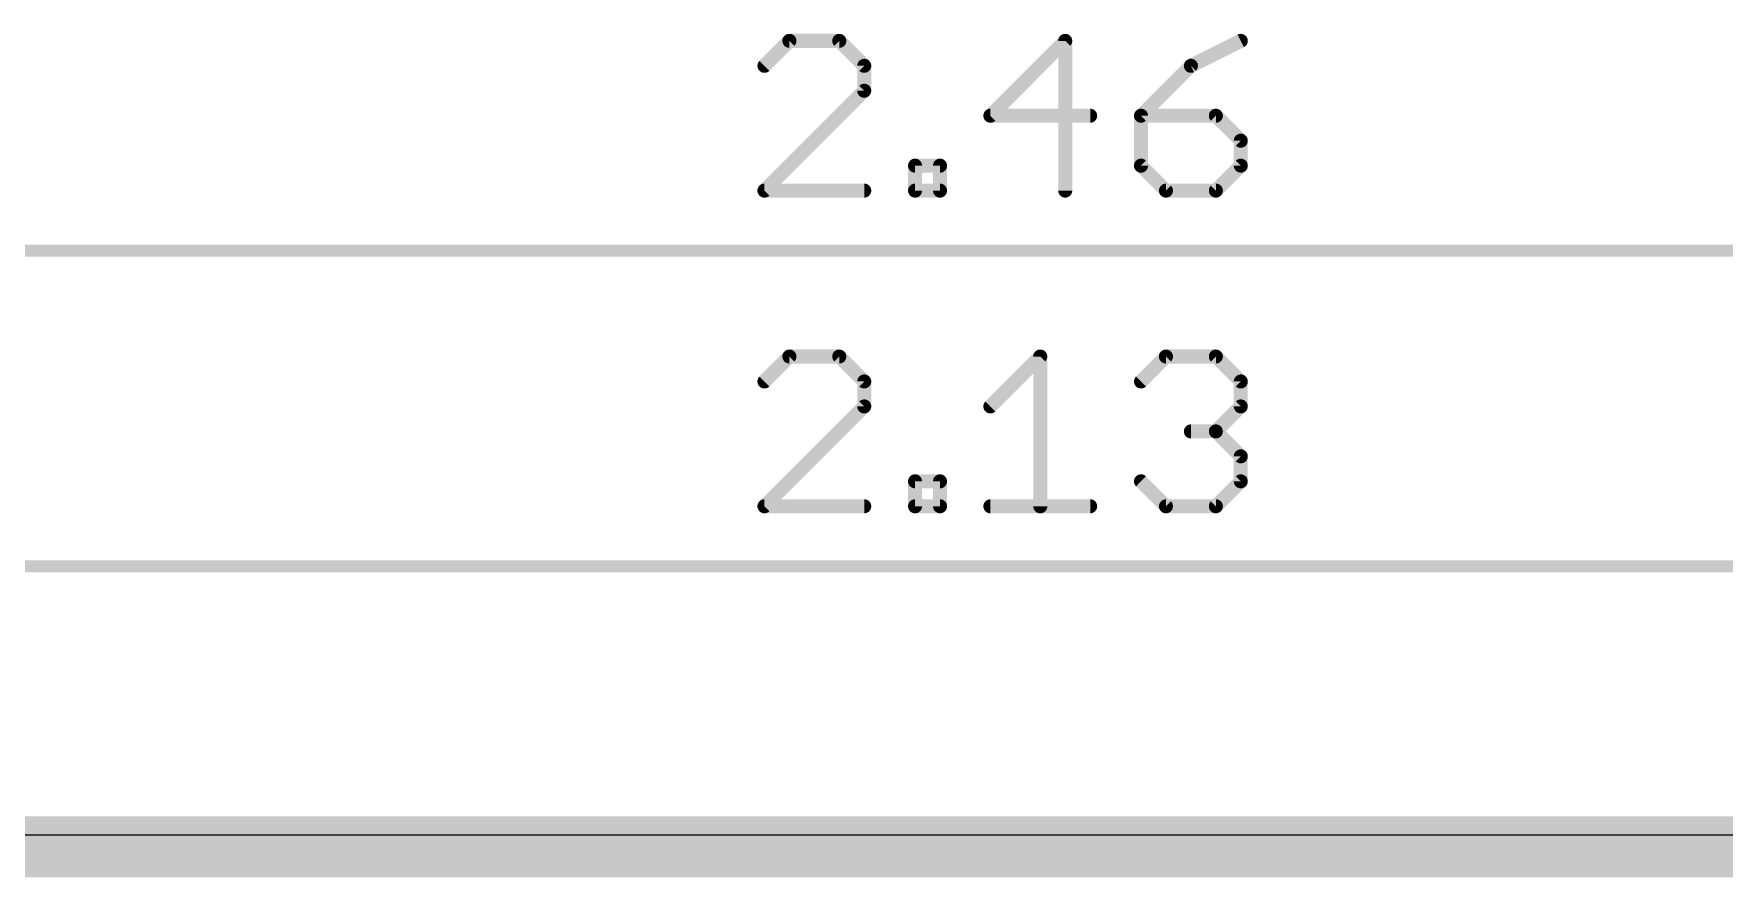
# Model space of a CAD drawing. Extents: x -42 to 37, y -47 to 54.
# Drawn here: x -10.35 to 8.03, y 44.63 to 53.79 of the extents above; entities that cross this region are included whole.
import ezdxf

# ---------------------------------------------------------------- set-up
doc = ezdxf.new("R2010")
doc.units = 0
for name, color, linetype in [('1', 12, 'CONTINUOUS'), ('16', 132, 'CONTINUOUS'), ('20', 53, 'CONTINUOUS'), ('47', 253, 'CONTINUOUS')]:
    doc.layers.add(name, color=color, linetype=linetype)

msp = doc.modelspace()

# ---------------------------------------------------------------- linework, layer by layer
at = {"layer": '1', "const_width": 0.4064}
msp.add_lwpolyline([(25.4, 45.085), (-25.4, 45.085)], dxfattribs=at)
at = {"layer": '16', "const_width": 0.4064}
msp.add_lwpolyline([(25.4, 44.831), (-25.4, 44.831)], dxfattribs=at)
at = {"layer": '20'}
msp.add_line((28.702, 45.085), (-28.702, 45.085), dxfattribs=at)
at = {"layer": '47'}
for points, const_width in [([(-2.134, 53.7127), (-2.4052, 53.4415)], 0.1524), ([(-1.5917, 53.7127), (-2.134, 53.7127)], 0.1524), ([(-1.3205, 53.4415), (-1.5917, 53.7127)], 0.1524), ([(0.864, 53.7127), (0.0505, 52.8992)], 0.1524), ([(0.864, 52.0857), (0.864, 53.7127)], 0.1524), ([(2.7724, 53.7127), (2.23, 53.4415)], 0.1524), ([(-1.3205, 53.1704), (-1.3205, 53.4415)], 0.1524), ([(2.23, 53.4415), (1.6877, 52.8992)], 0.1524), ([(-2.4052, 52.0857), (-1.3205, 53.1704)], 0.1524), ([(0.0505, 52.8992), (1.1352, 52.8992)], 0.1524), ([(1.6877, 52.8992), (1.6877, 52.3569)], 0.1524), ([(2.5012, 52.8992), (1.6877, 52.8992)], 0.1524), ([(2.7724, 52.628), (2.5012, 52.8992)], 0.1524), ([(2.7724, 52.3569), (2.7724, 52.628)], 0.1524), ([(-0.768, 52.0857), (-0.768, 52.3569)], 0.1524), ([(-0.768, 52.3569), (-0.4969, 52.3569)], 0.1524), ([(-0.4969, 52.3569), (-0.4969, 52.0857)], 0.1524), ([(1.6877, 52.3569), (1.9589, 52.0857)], 0.1524), ([(2.5012, 52.0857), (2.7724, 52.3569)], 0.1524), ([(-1.3205, 52.0857), (-2.4052, 52.0857)], 0.1524), ([(-0.4969, 52.0857), (-0.768, 52.0857)], 0.1524), ([(1.9589, 52.0857), (2.5012, 52.0857)], 0.1524), ([(-31.177, 51.435), (31.177, 51.435)], 0.13), ([(-2.134, 50.2837), (-2.4052, 50.0125)], 0.1524), ([(-1.5917, 50.2837), (-2.134, 50.2837)], 0.1524), ([(-1.3205, 50.0125), (-1.5917, 50.2837)], 0.1524), ([(0.0505, 49.7414), (0.5929, 50.2837)], 0.1524), ([(0.5929, 50.2837), (0.5929, 48.6567)], 0.1524), ([(1.6877, 50.0125), (1.9589, 50.2837)], 0.1524), ([(1.9589, 50.2837), (2.5012, 50.2837)], 0.1524), ([(2.5012, 50.2837), (2.7724, 50.0125)], 0.1524), ([(-1.3205, 49.7414), (-1.3205, 50.0125)], 0.1524), ([(2.7724, 50.0125), (2.7724, 49.7414)], 0.1524), ([(-2.4052, 48.6567), (-1.3205, 49.7414)], 0.1524), ([(2.7724, 49.7414), (2.5012, 49.4702)], 0.1524), ([(2.5012, 49.4702), (2.23, 49.4702)], 0.1524), ([(2.5012, 49.4702), (2.7724, 49.199)], 0.1524), ([(2.7724, 49.199), (2.7724, 48.9279)], 0.1524), ([(-0.768, 48.6567), (-0.768, 48.9279)], 0.1524), ([(-0.768, 48.9279), (-0.4969, 48.9279)], 0.1524), ([(-0.4969, 48.9279), (-0.4969, 48.6567)], 0.1524), ([(1.9589, 48.6567), (1.6877, 48.9279)], 0.1524), ([(2.7724, 48.9279), (2.5012, 48.6567)], 0.1524), ([(-1.3205, 48.6567), (-2.4052, 48.6567)], 0.1524), ([(-0.4969, 48.6567), (-0.768, 48.6567)], 0.1524), ([(0.0505, 48.6567), (1.1352, 48.6567)], 0.1524), ([(2.5012, 48.6567), (1.9589, 48.6567)], 0.1524), ([(-26.986, 48.006), (26.986, 48.006)], 0.13)]:
    msp.add_lwpolyline(points, dxfattribs=dict(at, const_width=const_width))
at = {"layer": '47', "const_width": 0.0762}
for points in [[(-2.134, 53.7508, 1), (-2.134, 53.6746)], [(-2.1071, 53.6857, 1), (-2.161, 53.7396)], [(-1.5648, 53.7396, 1), (-1.6186, 53.6857)], [(-1.5917, 53.6746, 1), (-1.5917, 53.7508)], [(0.9021, 53.7127, 1), (0.8259, 53.7127)], [(0.891, 53.6857, 1), (0.8371, 53.7396)], [(2.7894, 53.6786, 1), (2.7553, 53.7468)], [(-2.4321, 53.4685, 1), (-2.3782, 53.4146)], [(-1.2824, 53.4415, 1), (-1.3586, 53.4415)], [(-1.3475, 53.4146, 1), (-1.2936, 53.4685)], [(2.213, 53.4756, 1), (2.2471, 53.4074)], [(2.257, 53.4146, 1), (2.2031, 53.4685)], [(-1.3586, 53.1704, 1), (-1.2824, 53.1704)], [(-1.2936, 53.1434, 1), (-1.3475, 53.1973)], [(0.0505, 52.9373, 1), (0.0505, 52.8611)], [(0.0236, 52.9261, 1), (0.0775, 52.8723)], [(1.1352, 52.8611, 1), (1.1352, 52.9373)], [(1.7258, 52.8992, 1), (1.6496, 52.8992)], [(1.6877, 52.9373, 1), (1.6877, 52.8611)], [(1.6608, 52.9261, 1), (1.7146, 52.8723)], [(2.5281, 52.9261, 1), (2.4743, 52.8723)], [(2.5012, 52.8611, 1), (2.5012, 52.9373)], [(2.8105, 52.628, 1), (2.7343, 52.628)], [(2.7454, 52.6011, 1), (2.7993, 52.655)], [(-0.7299, 52.3569, 1), (-0.8061, 52.3569)], [(-0.768, 52.395, 1), (-0.768, 52.3188)], [(-0.4588, 52.3569, 1), (-0.535, 52.3569)], [(-0.4969, 52.3188, 1), (-0.4969, 52.395)], [(1.7146, 52.3838, 1), (1.6608, 52.3299)], [(1.6496, 52.3569, 1), (1.7258, 52.3569)], [(2.7343, 52.3569, 1), (2.8105, 52.3569)], [(2.7993, 52.3299, 1), (2.7454, 52.3838)], [(-2.4052, 52.1238, 1), (-2.4052, 52.0476)], [(-2.4321, 52.1126, 1), (-2.3782, 52.0588)], [(-1.3205, 52.0476, 1), (-1.3205, 52.1238)], [(-0.768, 52.1238, 1), (-0.768, 52.0476)], [(-0.8061, 52.0857, 1), (-0.7299, 52.0857)], [(-0.535, 52.0857, 1), (-0.4588, 52.0857)], [(-0.4969, 52.0476, 1), (-0.4969, 52.1238)], [(0.8259, 52.0857, 1), (0.9021, 52.0857)], [(1.9589, 52.1238, 1), (1.9589, 52.0476)], [(1.9319, 52.0588, 1), (1.9858, 52.1126)], [(2.4743, 52.1126, 1), (2.5281, 52.0588)], [(2.5012, 52.0476, 1), (2.5012, 52.1238)], [(-2.134, 50.3218, 1), (-2.134, 50.2456)], [(-2.1071, 50.2567, 1), (-2.161, 50.3106)], [(-1.5648, 50.3106, 1), (-1.6186, 50.2567)], [(-1.5917, 50.2456, 1), (-1.5917, 50.3218)], [(0.631, 50.2837, 1), (0.5548, 50.2837)], [(0.6198, 50.2567, 1), (0.5659, 50.3106)], [(1.9589, 50.3218, 1), (1.9589, 50.2456)], [(1.9858, 50.2567, 1), (1.9319, 50.3106)], [(2.5281, 50.3106, 1), (2.4743, 50.2567)], [(2.5012, 50.2456, 1), (2.5012, 50.3218)], [(-2.4321, 50.0395, 1), (-2.3782, 49.9856)], [(-1.2824, 50.0125, 1), (-1.3586, 50.0125)], [(-1.3475, 49.9856, 1), (-1.2936, 50.0395)], [(1.6608, 50.0395, 1), (1.7146, 49.9856)], [(2.8105, 50.0125, 1), (2.7343, 50.0125)], [(2.7454, 49.9856, 1), (2.7993, 50.0395)], [(-1.2936, 49.7144, 1), (-1.3475, 49.7683)], [(0.0236, 49.7683, 1), (0.0775, 49.7144)], [(2.7993, 49.7144, 1), (2.7454, 49.7683)], [(-1.3586, 49.7414, 1), (-1.2824, 49.7414)], [(2.7343, 49.7414, 1), (2.8105, 49.7414)], [(2.23, 49.5083, 1), (2.23, 49.4321)], [(2.5281, 49.4971, 1), (2.4743, 49.4433)], [(2.4743, 49.4971, 1), (2.5281, 49.4433)], [(2.5012, 49.4321, 1), (2.5012, 49.5083)], [(2.8105, 49.199, 1), (2.7343, 49.199)], [(2.7454, 49.1721, 1), (2.7993, 49.226)], [(-0.7299, 48.9279, 1), (-0.8061, 48.9279)], [(-0.768, 48.966, 1), (-0.768, 48.8898)], [(-0.4588, 48.9279, 1), (-0.535, 48.9279)], [(-0.4969, 48.8898, 1), (-0.4969, 48.966)], [(1.7146, 48.9548, 1), (1.6608, 48.9009)], [(2.7343, 48.9279, 1), (2.8105, 48.9279)], [(2.7993, 48.9009, 1), (2.7454, 48.9548)], [(-2.4052, 48.6948, 1), (-2.4052, 48.6186)], [(-2.4321, 48.6836, 1), (-2.3782, 48.6298)], [(-1.3205, 48.6186, 1), (-1.3205, 48.6948)], [(-0.768, 48.6948, 1), (-0.768, 48.6186)], [(-0.8061, 48.6567, 1), (-0.7299, 48.6567)], [(-0.535, 48.6567, 1), (-0.4588, 48.6567)], [(-0.4969, 48.6186, 1), (-0.4969, 48.6948)], [(0.0505, 48.6948, 1), (0.0505, 48.6186)], [(0.5548, 48.6567, 1), (0.631, 48.6567)], [(1.1352, 48.6186, 1), (1.1352, 48.6948)], [(1.9589, 48.6948, 1), (1.9589, 48.6186)], [(1.9319, 48.6298, 1), (1.9858, 48.6836)], [(2.4743, 48.6836, 1), (2.5281, 48.6298)], [(2.5012, 48.6186, 1), (2.5012, 48.6948)]]:
    msp.add_lwpolyline(points, format="xyb", dxfattribs=at)

doc.saveas('drawing.dxf')
